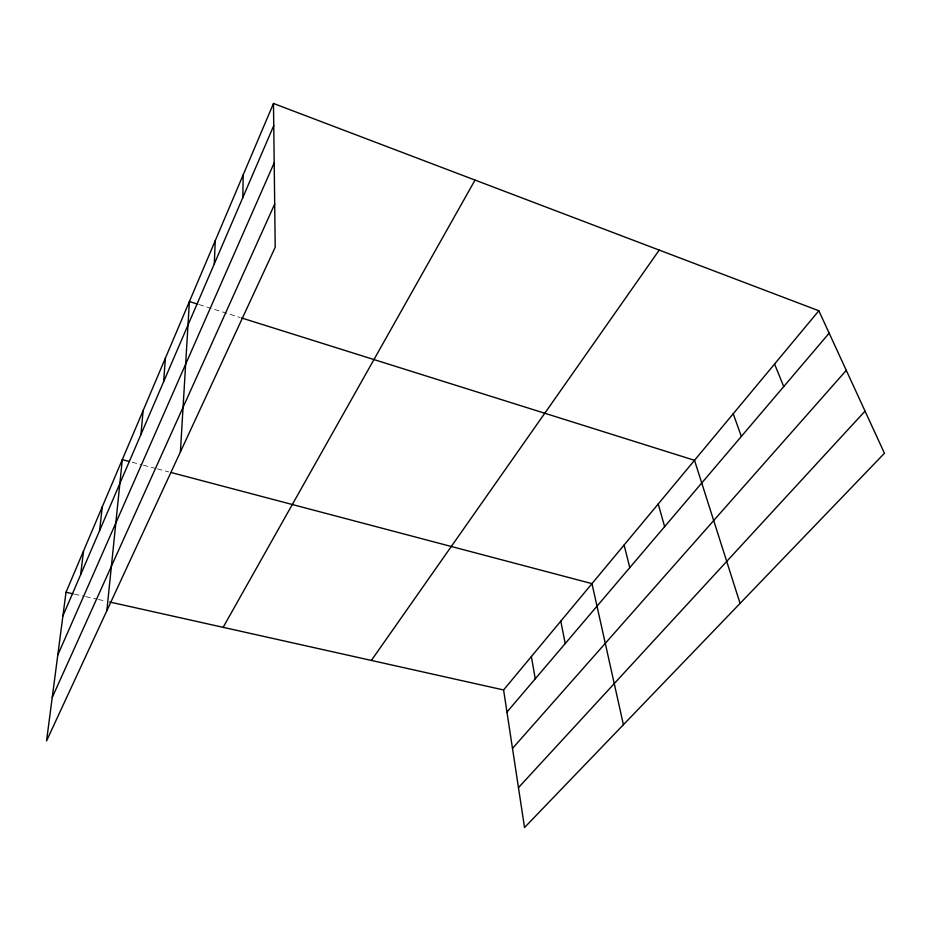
<?xml version="1.0" encoding="UTF-8"?>
<svg xmlns="http://www.w3.org/2000/svg" width="931" height="931" viewBox="0 0 931 931"><rect width="100%" height="100%" fill="white"/><g stroke="black" fill="none" stroke-linecap="round" stroke-linejoin="round"><path stroke-width="0.7" stroke-dasharray="4.66 3.49" d="M74.468 594.141L84.325 596.34M85.733 596.655L97.01 599.168M98.418 599.483L105.459 601.065M132.132 462.23L141.966 464.825M143.374 465.197L156.012 468.526M157.42 468.898L168.651 471.866M199.013 304.577L240.221 317.529"/><path stroke-width="1.4" d="M242.805 197.593L243.189 174.842M214.305 263.857L215.247 240.664M180.393 451.954L189.4 301.551L197.64 304.146M163.612 381.745L165.427 358.051M140.965 434.416L143.118 410.606M106.844 610.724L122.31 459.635L129.328 461.485M99.582 530.647L102.282 506.801M80.648 574.695L83.557 550.908M273.481 103.469L66.008 592.256L46.55 740.901L275.215 247.262L273.481 103.469L818.849 310.768L884.45 453.257L524.537 827.531L503.59 689.952L818.849 310.768M62.912 615.926L273.749 125.638M57.792 655.017L274.191 162.82M52.241 697.447L274.692 204.052M223.137 627.331L475.031 180.09M371.364 660.428L659.229 250.09M506.953 712.087L829.16 333.158M512.492 748.431L846.279 370.363M518.462 787.649L865.05 411.118M66.008 592.256L73.06 593.827M109.683 602.008L503.59 689.952M171.467 472.611L591.976 583.632L623.409 724.714M241.595 317.96L694.514 460.31L740.075 603.393M774.569 364.033L783.727 386.586M733.221 413.76L741.355 436.418M658.217 503.974L664.629 526.655M624.096 544.996L629.787 567.631M560.788 621.14L565.21 643.577M531.38 656.518L535.244 678.815"/></g></svg>
